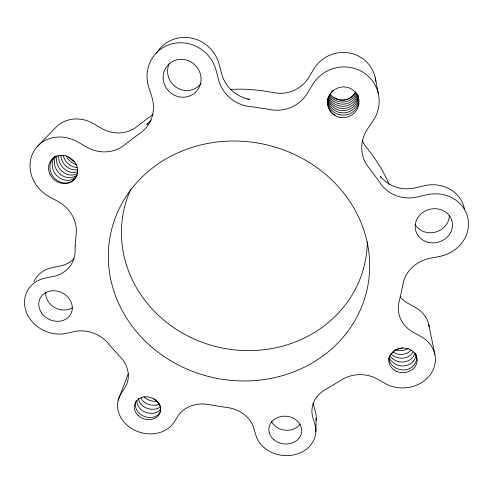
<?xml version="1.0" encoding="UTF-8"?>
<svg xmlns="http://www.w3.org/2000/svg" width="493" height="493" viewBox="0 0 493 493"><rect width="100%" height="100%" fill="white"/><g stroke="black" fill="none" stroke-linecap="round" stroke-linejoin="round"><path stroke-width="0.74" d="M315.847 431.634L316.192 418.113M118.178 400.254L128.291 373.786M37.696 146.101L55.691 127.57A32.242 29.223 38.1 0 1 93.165 123.46L99.993 127.447A33.191 30.788 43.1 0 0 138.607 125.222L153.083 114.333M147.931 123.737L146.748 124.421A34.565 32.193 43.3 0 0 151.215 119.984M247.517 99.204L249.698 99.29A35.052 34.621 44.5 0 1 221.197 71.978L219.028 63.831A34.96 33.512 46.7 0 0 192.295 38.275A34.96 33.512 46.7 0 0 158.629 50.138M381.12 177.554L380.448 176.377A34.615 32.316 -18.9 0 0 416.628 187.506L424.861 185.608A33.857 30.794 -14.3 0 1 464.449 209.032M428.781 324.684L434.863 354.424M375.309 77.82L378.402 93.96M230.274 89.449A155.523 143.334 12.4 0 1 248.583 89.399L260.797 90.49L272.777 92.438A33.475 33.419 39.2 0 0 309.74 75.83L313.986 68.755A33.678 32.754 -26.1 0 1 350.03 53.102A33.678 32.754 -26.1 0 1 375.869 81.37M389.063 184.314A155.523 143.334 12.4 0 0 380.516 167.374L374.273 157.674L367.353 148.516A33.616 31.792 -22 0 1 362.182 140.339M400.076 296.731A31.373 27.904 -9 0 0 409.486 304.181L415.852 307.724A30.43 26.634 -4.2 0 1 429.138 326.748M367.328 241.853A123.392 113.63 12.4 0 1 219.656 347.442A123.392 113.63 12.4 0 1 130.787 189.232M355.65 91.883A14.815 14.408 -26.1 0 1 330.433 94.366M74.788 161.778A14.186 12.855 38 0 1 68.619 156.885M312.987 403.249A30.381 25.932 2.1 0 0 313.597 405.308L315.397 411.482A29.826 25.272 6.5 0 1 316.001 420.307M300.095 424.19A16.103 13.644 6.5 0 1 285.25 430.241A16.103 13.644 6.5 0 1 271.606 421.589M449.37 215.225A18.278 16.626 -14.3 0 1 435.676 232.043A18.278 16.626 -14.3 0 1 415.198 224.654M156.558 53.201A34.96 33.512 46.7 0 1 157.76 51.334M201.095 83.397A18.876 18.093 46.7 0 1 176.617 87.557A18.876 18.093 46.7 0 1 169.444 63.246M33.949 281.503A31.145 26.875 26.7 0 1 51.82 267.717L58.864 266.245A32.242 28.249 31.3 0 0 74.03 258.677M72.422 307.706A16.817 14.513 26.7 0 1 54.396 307.373A16.817 14.513 26.7 0 1 45.763 291.948M357.407 94.915A14.932 14.124 2.7 0 1 334.87 104.109A15.104 14.673 -51.3 0 1 328.671 96.394M356.192 93.362A14.691 13.927 2.4 0 1 334.802 99.931A14.87 14.439 -52.4 0 1 329.817 94.816M356.981 93.725A14.808 14.02 2.6 0 1 334.839 102.002A14.987 14.556 -51.8 0 1 329.386 96.043M355.619 92.154A14.568 13.829 2.3 0 1 334.772 97.891M328.172 96.677A15.228 14.79 -50.7 0 0 334.907 106.248A15.055 14.223 2.8 0 0 357.875 95.229M357.154 94.527A15.443 14.537 3.1 0 1 353.419 111.529A15.443 14.537 3.1 0 1 335.018 112.897A15.597 15.154 -48.9 0 1 327.9 98.292M356.223 92.918A15.443 14.537 3.1 0 1 356.716 93.707M358.109 95.531A15.184 14.328 2.9 0 1 350.726 108.657A15.184 14.328 2.9 0 1 334.944 108.429A15.345 14.907 -50.1 0 1 328.153 98.779M358.257 96.757A15.314 14.426 3 0 1 351.306 110.642A15.314 14.426 3 0 1 334.981 110.642A15.468 15.03 -49.5 0 1 327.87 99.031M335.055 115.183A15.727 15.277 -48.2 0 1 330.094 93.997M330.63 93.165A15.727 15.277 -48.2 0 1 331.857 91.612M332.541 90.891A15.727 15.277 -48.2 0 1 333.262 90.219M77.222 167.435A14.168 12.621 54.3 0 1 63.196 155.338M77.703 169.746A14.279 12.701 54.1 0 1 60.799 155.178M77.296 171.891A14.383 12.787 53.9 0 1 58.729 155.893M76.711 164.687A14.063 12.541 54.5 0 1 66 155.449M76.846 175.2A14.611 12.954 53.5 0 1 59.641 173.709A14.611 12.954 53.5 0 1 55.764 155.998M77.512 173.487A14.5 12.867 53.7 0 1 62.112 171.422A14.5 12.867 53.7 0 1 57.034 155.85M77.074 175.502A14.728 13.04 53.3 0 1 58.895 177.492A14.728 13.04 53.3 0 1 53.558 158.499A14.735 13.249 20.2 0 1 54.939 156.398M75.91 176.771A14.845 13.132 53.1 0 1 57.465 180.684A14.845 13.132 53.1 0 1 51.315 161.045A14.852 13.336 20.1 0 1 55.21 156.601M157.341 401.191A12.806 9.755 19.8 0 1 147.524 399.429A12.775 11.696 10.8 0 1 143.864 396.532M136.814 400.803A13.052 11.906 10.7 0 0 143.568 411.409A13.089 9.878 19.7 0 0 160.884 408.728M159.522 404.1A12.898 9.792 19.8 0 1 146.224 403.366A12.867 11.764 10.8 0 1 140.813 397.919M160.515 406.626A12.991 9.835 19.8 0 1 144.905 407.36A12.96 11.832 10.7 0 1 138.311 398.301M153.502 398.886A13.182 9.915 19.7 0 1 159.35 413.319A13.182 9.915 19.7 0 1 142.212 415.525A13.151 11.974 10.7 0 1 136.025 401.148M408.278 348.378A13.508 12.165 11.1 0 1 395.546 349.82M411.236 350.03A13.607 12.239 11.2 0 1 392.995 352.076M388.749 358.165A14.038 12.541 11.4 0 0 399.275 369.436A14.038 12.541 11.4 0 0 414.219 364.882A13.97 11.382 -15.3 0 0 415.556 353.758M413.584 360.925A13.927 12.461 11.3 0 1 400.458 365.818A13.927 12.461 11.3 0 1 389.106 357.345M390.881 353.74A13.712 12.313 11.2 0 0 412.345 353.204A13.656 11.203 -15.7 0 0 413.208 351.916M389.797 355.632A13.822 12.387 11.3 0 0 412.961 357.037A13.761 11.259 -15.5 0 0 414.995 352.976M415.981 354.683A13.866 11.321 -15.4 0 1 413.584 360.931M391.411 353.894A13.97 11.382 -15.3 0 1 399.841 348.378M400.698 348.169A13.97 11.382 -15.3 0 1 402.43 347.879M75.195 245.896L75.096 249.883A33.049 28.804 30.9 0 1 52.153 276.665L44.943 278.157A31.903 27.368 26.4 0 0 26.32 311.964A31.903 27.368 26.4 0 0 65.84 333.428L72.97 331.881A31.047 26.308 22.1 0 1 109.169 344.558L119.214 355.823A30.948 26.141 20.7 0 1 124.168 388.78L120.785 394.098A30.375 25.507 16.4 0 0 133.64 429.705A30.375 25.507 16.4 0 0 173.967 422.378L177.406 417.023A30.196 25.297 12.2 0 1 210.406 404.907L225.578 407.323A30.338 25.426 10.8 0 1 254.117 429.317L255.916 435.418A30.529 25.698 6.6 0 0 292.793 455.082A30.529 25.698 6.6 0 0 315.033 424.892L313.197 418.612A31.108 26.382 2.3 0 1 326.995 388.65L339.88 380.935A31.497 26.801 0.9 0 1 378.883 379.924L385.298 383.572A32.31 27.885 -3.4 0 0 429.976 375.111A32.31 27.885 -3.4 0 0 421.164 336.614L414.41 332.886A33.364 29.309 -7.9 0 1 399.521 300.169L402.781 285.472A33.863 29.95 -9.4 0 1 431.886 257.95L440.046 256.354A34.744 31.472 -13.6 0 0 467.912 218.263A34.744 31.472 -13.6 0 0 427.369 194.686L418.914 196.621A35.539 33.074 -17.9 0 1 379.715 182.25L369.812 168.865A35.866 33.703 -19.2 0 1 368.554 127.459L373.343 120.366A35.934 34.812 -20.4 0 0 362.509 71.953A35.934 34.812 -20.4 0 0 312.839 84.235L308.304 91.741A35.773 35.502 17.3 0 1 268.845 109.298L251.356 106.673A36.001 35.496 39.7 0 1 218.196 78.221L215.959 69.864A35.903 34.337 45.2 0 0 172.149 43.815A35.903 34.337 45.2 0 0 148.621 86.86L151.271 95.137A35.49 32.945 42.4 0 1 138.934 133.948L125.925 143.777A35.397 32.563 41.1 0 1 84.833 146.051L77.537 141.83A34.344 30.794 36.7 0 0 33.241 152.343A34.344 30.794 36.7 0 0 48.986 196.565L56.307 200.54A33.277 29.179 32.3 0 1 76.045 234.97L75.195 245.896M41.671 313.018A17.224 14.778 26.4 0 0 70.635 314.287A17.224 14.778 26.4 0 0 54.285 290.747A17.224 14.778 26.4 0 0 41.671 313.018M163.134 77.832A19.381 18.537 45.1 0 0 191.925 94.909A19.381 18.537 45.1 0 0 191.216 62.063A19.381 18.537 45.1 0 0 163.134 77.832M427.493 242.118A18.759 16.99 -13.6 0 0 452.204 222.016A18.759 16.99 -13.6 0 0 421.792 213.241A18.759 16.99 -13.6 0 0 427.493 242.118M273.424 439.288A16.485 13.872 6.6 0 0 301.112 434.53A16.485 13.872 6.6 0 0 281.441 416.456A16.485 13.872 6.6 0 0 273.424 439.288M150.371 345.883A131.212 119.405 12.4 0 0 366.496 291.979A131.212 119.405 12.4 0 0 200.133 145.127A131.212 119.405 12.4 0 0 150.371 345.883M339.665 117.322A15.807 15.314 -20.3 0 0 358.349 97.546A15.807 15.314 -20.3 0 0 331.789 91.994A15.807 15.314 -20.3 0 0 339.665 117.322M49.978 174.306A15.104 13.545 36.6 0 0 75.158 178.558A15.104 13.545 36.6 0 0 64.102 155.572A15.104 13.545 36.6 0 0 49.978 174.306M138.237 415.574A13.36 11.222 16.4 0 0 160.274 412.123A13.36 11.222 16.4 0 0 143.968 397.001A13.36 11.222 16.4 0 0 138.237 415.574M396.125 371.167A14.217 12.27 -3.4 0 0 417.226 359.902A14.217 12.27 -3.4 0 0 395.706 349.919A14.217 12.27 -3.4 0 0 396.125 371.167"/></g></svg>
